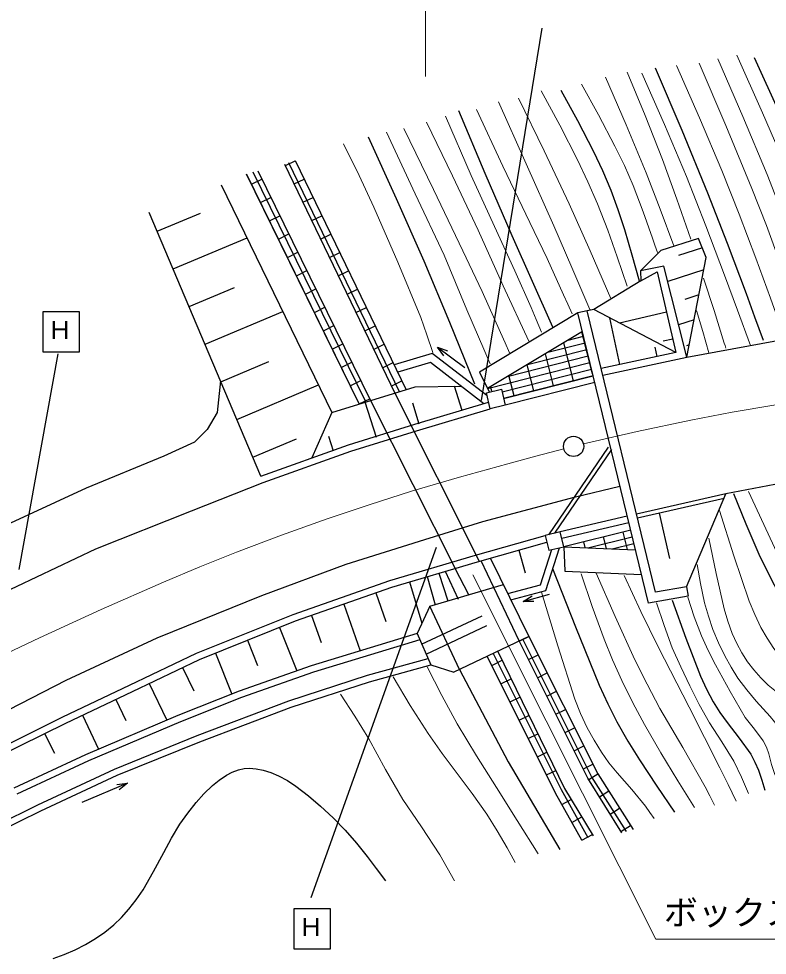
# Model space of a CAD drawing. Units: millimetres, scale not verified. Extents: x 40000 to 680000, y 20000 to 380000.
# Drawn here: x 120640 to 175674, y 264979 to 333844 of the extents above; entities that cross this region are included whole.
import ezdxf
from ezdxf.enums import TextEntityAlignment as Align

# ---------------------------------------------------------------- set-up
doc = ezdxf.new("R2010")
doc.units = ezdxf.units.MM
doc.header["$LTSCALE"] = 1000
doc.linetypes.add('CHAIN', pattern=[18.5, 12, -1.5, 3.5, -1.5])
for name, color, linetype, lineweight in [('M-BGD', 7, 'Continuous', 25), ('M-BGD-EXST', 7, 'Continuous', 25), ('M-BGD-RSTR', 7, 'Continuous', 13), ('M-BMK', 2, 'CHAIN', 13), ('M-BMK-SRVR', 3, 'Continuous', 25), ('M-STR-HTXT', 7, 'Continuous', 13), ('M-STR-STR1', 1, 'Continuous', 25), ('M-STR-STRC', 7, 'Continuous', 25)]:
    doc.layers.add(name, color=color, linetype=linetype, lineweight=lineweight)
doc.styles.add('ＭＳ ゴシック', font='')
doc.styles.get('ＭＳ ゴシック').set_extended_font_data('MS Gothic')

msp = doc.modelspace()

# ---------------------------------------------------------------- hatches: boundary and pattern name
at = {"layer": 'M-BGD'}
h = msp.add_hatch(dxfattribs=at)
h.set_pattern_fill('USER', color=256, style=0, pattern_type=2)
h.set_pattern_definition([(295.8266, (140970, 323408), (450.058, 217.825), []), (25.827, (140970, 323408), (-1306.95, 2700.35), []), (25.827, (141174, 321840), (-1306.95, 2700.35), [])])
h.paths.add_polyline_path([(140970, 323408), (149121, 306568), (148282, 306311), (140192, 323159)])
h = msp.add_hatch(dxfattribs=at)
h.set_pattern_fill('USER', color=256, style=0, pattern_type=2)
h.set_pattern_definition([(116.139, (145679, 305515), (-448.864, -220.276), []), (206.139, (145679, 305515), (1321.65, -2693.2), []), (206.14, (145467, 307082), (1321.65, -2693.2), [])])
h.paths.add_polyline_path([(145679, 305515), (137388, 322411), (138229, 322660), (146515, 305771)])
h = msp.add_hatch(dxfattribs=at)
h.set_pattern_fill('USER', color=256, style=0, pattern_type=2)
h.set_pattern_definition([(194.2876, (162871, 307587), (123.395, -484.535), []), (284.288, (162871, 307587), (2907.2, 740.4), []), (284.29, (161294, 307702), (2907.2, 740.4), [])])
h.paths.add_polyline_path([(162871, 307587), (156285, 305910), (156124, 306600), (155228, 306411), (155107, 306655), (162078, 310847)])
h = msp.add_hatch(dxfattribs=at)
h.set_pattern_fill('USER', color=256, style=0, pattern_type=2)
h.set_pattern_definition([(13.828, (160718, 295020), (-119.506, 485.51), []), (103.83, (160718, 295020), (-2913, -717), []), (103.83, (162294, 294893), (-2913, -717), [])])
h.paths.add_polyline_path([(160718, 295020), (165633, 296230), (165983, 294791)])
h = msp.add_hatch(dxfattribs=at)
h.set_pattern_fill('USER', color=256, style=0, pattern_type=2)
h.set_pattern_definition([(296.639, (158150, 288417), (446.924, 224.186), []), (26.64, (158150, 288417), (-1345.1, 2681.54), []), (26.64, (158376, 286852), (-1345.1, 2681.5), [])])
h.paths.add_polyline_path([(158150, 288417), (163210, 278331), (162491, 278004), (157431, 288092)])
h = msp.add_hatch(dxfattribs=at)
h.set_pattern_fill('USER', color=256, style=0, pattern_type=2)
h.set_pattern_definition([(116.4904, (160108, 276894), (-447.505, -223.024), []), (206.49, (160108, 276894), (1338.14, -2685), []), (206.49, (159887, 278460), (1338.1, -2685), [])])
h.paths.add_polyline_path([(160108, 276894), (155113, 286917), (155864, 287309), (160761, 277254)])
h = msp.add_hatch(dxfattribs=at)
h.set_pattern_fill('USER', color=256, style=0, pattern_type=2)
h.set_pattern_definition([(302.412, (163210, 278331), (422.106, 268.004), []), (32.41, (163210, 278331), (-1608, 2532.6), []), (32.41, (163592, 276796), (-1608, 2532.6), [])])
h.paths.add_polyline_path([(163210, 278331), (165821, 274217), (164973, 273989), (162491, 278004)])
h = msp.add_hatch(dxfattribs=at)
h.set_pattern_fill('USER', color=256, style=0, pattern_type=2)
h.set_pattern_definition([(119.1, (162034, 273434), (-436.884, -243.17), []), (209.1, (162034, 273434), (1459, -2621.3), []), (209.1, (161742, 274988), (1459, -2621.3), [])])
h.paths.add_polyline_path([(162034, 273434), (160108, 276894), (160761, 277254), (162883, 273760)])

# ---------------------------------------------------------------- linework, layer by layer
for p, q in [((140192, 323159), (148282, 306311)), ((140970, 323408), (149121, 306568)), ((137388, 322411), (145679, 305515)), ((138229, 322660), (146515, 305771)), ((135530, 321633), (143670, 304901)), ((138434, 300218), (130239, 319598)), ((130824, 318214), (133994, 319554)), ((131995, 315445), (137424, 317741)), ((170624, 317696), (167841, 316801)), ((171189, 316295), (170624, 317696)), ((167841, 316801), (166343, 315302)), ((170907, 316995), (169144, 316428)), ((169749, 308957), (171189, 316295)), ((168075, 315652), (166343, 315302)), ((169749, 308957), (168075, 315652)), ((166343, 315302), (166382, 314582)), ((166382, 314582), (167588, 315224)), ((167588, 315224), (168951, 309307)), ((171009, 315377), (168357, 314524)), ((133166, 312677), (136510, 314091)), ((166382, 314582), (162917, 312460)), ((170649, 313543), (169601, 313206)), ((134336, 309908), (140057, 312327)), ((161747, 312208), (154507, 307855)), ((162427, 312374), (161747, 312208)), ((166936, 290875), (161747, 312208)), ((162917, 312460), (162427, 312374)), ((167461, 291678), (162427, 312374)), ((168951, 309307), (162917, 312460)), ((168269, 312266), (164813, 311470)), ((164835, 308413), (164088, 311848)), ((170289, 311709), (169152, 311343)), ((162078, 310847), (155107, 306655)), ((168724, 310294), (168032, 310134)), ((151044, 309222), (148236, 308396)), ((155045, 306128), (151044, 309222)), ((151424, 309688), (153441, 308193)), ((168951, 309307), (163463, 308115)), ((167579, 309009), (167429, 309696)), ((169933, 309859), (169724, 309792)), ((135507, 307140), (139027, 308628)), ((150919, 308560), (148501, 307848)), ((154827, 305538), (150919, 308560)), ((154507, 307855), (155228, 306411)), ((135470, 307227), (135218, 304899)), ((162871, 307587), (156285, 305910)), ((136678, 304371), (142691, 306914)), ((143670, 304901), (149787, 306772)), ((149787, 306772), (153149, 306835)), ((153248, 305040), (152684, 306827)), ((155022, 306334), (156124, 306600)), ((156124, 306600), (156408, 305426)), ((162989, 307102), (156408, 305426)), ((146515, 305771), (152728, 293431)), ((148282, 306311), (154503, 293957)), ((155306, 305159), (155022, 306334)), ((146932, 303047), (146111, 305647)), ((150090, 304044), (149603, 305587)), ((149751, 304025), (155189, 305646)), ((149894, 303546), (155306, 305159)), ((156408, 305426), (155306, 305159)), ((135218, 304899), (134490, 303650)), ((143670, 304901), (142194, 301553)), ((144896, 302511), (149751, 304025)), ((134490, 303650), (133553, 302713)), ((143773, 302051), (143433, 303129)), ((145054, 302037), (149894, 303546)), ((133553, 302713), (131315, 301673)), ((137848, 301603), (141070, 302965)), ((138434, 300218), (144896, 302511)), ((159618, 295904), (163996, 302337)), ((131315, 301673), (125591, 299331)), ((138601, 299747), (145054, 302037)), ((160052, 296007), (164244, 302168)), ((133345, 297665), (138601, 299747)), ((125591, 299331), (118409, 296000)), ((161585, 298692), (164843, 299478)), ((169730, 292077), (172638, 298915)), ((154772, 296880), (161585, 298692)), ((172493, 298574), (166130, 297128)), ((126319, 294855), (133345, 297665)), ((150501, 295556), (154772, 296880)), ((165381, 297266), (160459, 296105)), ((167721, 297490), (168477, 294163)), ((165499, 296780), (160575, 295618)), ((165633, 296230), (160718, 295020)), ((144715, 293744), (150501, 295556)), ((154226, 294396), (159352, 295840)), ((160459, 296105), (159352, 295840)), ((159352, 295840), (159611, 294756)), ((160718, 295020), (160459, 296105)), ((115078, 289547), (126319, 294855)), ((154365, 293916), (159468, 295353)), ((157398, 294778), (157863, 293106)), ((158991, 292206), (159834, 294809)), ((159382, 291792), (160403, 294945)), ((159611, 294756), (160718, 295020)), ((160718, 295020), (160795, 293217)), ((160718, 295020), (165983, 294791)), ((147918, 292529), (154226, 294396)), ((155309, 294197), (158149, 288419)), ((138524, 291446), (144715, 293744)), ((148072, 292053), (154365, 293916)), ((153742, 291487), (152728, 293431)), ((157431, 288092), (154645, 293995)), ((150677, 292824), (151253, 290753)), ((151517, 293073), (152200, 291034)), ((151997, 293215), (152959, 291161)), ((160795, 293217), (166426, 292971)), ((140820, 290027), (147918, 292529)), ((140996, 289559), (148072, 292053)), ((149375, 292439), (150277, 289392)), ((150869, 290639), (156269, 292244)), ((156597, 291577), (158991, 292206)), ((169730, 292077), (167461, 291678)), ((169730, 292077), (169851, 291387)), ((130821, 288324), (138524, 291446)), ((146893, 291638), (147641, 289516)), ((156822, 291119), (159382, 291792)), ((157733, 290990), (159669, 291543)), ((169851, 291387), (166936, 290875)), ((144534, 290806), (145745, 287371)), ((150869, 290639), (149923, 288647)), ((153057, 286003), (150869, 290639)), ((133721, 287187), (140820, 290027)), ((142175, 289974), (142880, 287974)), ((150264, 287865), (154719, 289947)), ((133922, 286729), (140996, 289559)), ((139817, 289087), (141092, 285898)), ((149923, 288647), (142152, 286273)), ((149923, 288647), (150935, 286329)), ((150584, 287132), (155058, 289222)), ((124122, 285212), (130821, 288324)), ((137459, 288144), (138202, 286287)), ((150124, 288186), (142308, 285798)), ((158150, 288417), (152626, 285799)), ((162491, 278004), (157431, 288092)), ((158149, 288419), (163210, 278331)), ((128788, 284829), (133721, 287187)), ((135101, 287201), (136309, 284180)), ((155864, 287309), (160761, 277254)), ((129003, 284378), (133922, 286729)), ((146291, 285576), (150732, 286792)), ((160108, 276894), (155113, 286917)), ((132692, 286141), (133510, 284430)), ((142152, 286273), (136845, 284392)), ((142308, 285798), (137021, 283924)), ((146435, 285097), (150935, 286329)), ((150935, 286329), (152626, 285799)), ((153057, 286003), (156615, 279212)), ((116949, 281520), (124122, 285212)), ((140502, 283688), (146291, 285576)), ((123875, 282505), (128788, 284829)), ((130233, 284966), (131525, 282263)), ((140668, 283217), (146435, 285097)), ((124094, 282055), (129003, 284378)), ((127776, 283797), (128515, 282234)), ((136845, 284392), (132345, 282612)), ((137021, 283924), (132535, 282150)), ((133769, 281130), (140502, 283688)), ((133951, 280664), (140668, 283217)), ((117667, 279425), (123875, 282505)), ((125321, 282636), (126508, 280127)), ((132345, 282612), (125560, 279724)), ((117899, 278982), (124094, 282055)), ((132535, 282150), (125764, 279267)), ((122545, 281287), (123262, 279842)), ((127673, 278671), (133769, 281130)), ((127872, 278212), (133951, 280664)), ((125560, 279724), (120275, 277272)), ((125764, 279267), (120494, 276823)), ((156615, 279212), (160435, 272748)), ((122047, 276044), (127673, 278671)), ((163210, 278331), (165821, 274217)), ((122264, 275593), (127872, 278212)), ((128628, 277623), (125269, 276221)), ((164973, 273989), (162491, 278004)), ((162034, 273434), (160108, 276894)), ((160761, 277254), (162883, 273760)), ((115628, 272884), (122047, 276044)), ((115859, 272441), (122264, 275593))]:
    msp.add_line(p, q, dxfattribs=at)
for points in [[(151898, 309068), (151424, 309688), (152154, 309413)], [(158513, 290988), (157733, 290990), (158395, 291401)], [(127853, 277533), (128628, 277623), (128018, 277137)]]:
    msp.add_lwpolyline(points, dxfattribs=at)
at = {"layer": 'M-BGD-EXST'}
for points in [[(174712, 330993), (176585, 326912), (178406, 322799), (179546, 320070), (180634, 317309), (181800, 314213), (182944, 311097)], [(167422, 330241), (169383, 325655), (171289, 321047), (172732, 317351), (174120, 313632), (174745, 311923), (175371, 310204)], [(160508, 328595), (161728, 326356), (162891, 324094), (163554, 322685), (164165, 321244), (164696, 319815), (165174, 318354), (165726, 316472), (166246, 314578)], [(152970, 327089), (154918, 322498), (156898, 317910), (158384, 314547), (159884, 311191)], [(146338, 325161), (148396, 320617), (150413, 316045), (152304, 311541), (154146, 307005)], [(173192, 298934), (174098, 296692), (175059, 294477), (175880, 292778), (176759, 291096), (178289, 288296), (179877, 285516), (180513, 284535), (181206, 283577), (182367, 282150), (183475, 280695), (183850, 280088), (184173, 279451), (184352, 279040), (184527, 278615)], [(159880, 293431), (161570, 289124), (163317, 284836), (163942, 283477), (164622, 282145), (165423, 280732), (166282, 279338), (167551, 277418), (168864, 275510)], [(168676, 291079), (169691, 288285), (170770, 285492), (171208, 284536), (171699, 283611), (172181, 282835), (172714, 282092), (173614, 280942), (174465, 279757), (174769, 279189), (175023, 278584), (175272, 277853), (175496, 277110)], [(123175, 264754), (123988, 265032), (124791, 265370), (125555, 265760), (126291, 266205), (126976, 266688), (127624, 267219), (128198, 267766), (128734, 268359), (129278, 269060), (129778, 269802), (130560, 271148), (131300, 272540), (131871, 273596), (132497, 274625), (133062, 275436), (133683, 276218), (134258, 276861), (134876, 277459), (135373, 277862), (135909, 278217), (136344, 278445), (136810, 278620), (137208, 278705), (137616, 278730), (138108, 278692), (138605, 278594), (139185, 278410), (139747, 278168), (140389, 277819), (141010, 277412), (141937, 276701), (142824, 275945), (143755, 275079), (144641, 274173), (145473, 273233), (146259, 272254), (146931, 271361), (147596, 270450)]]:
    msp.add_lwpolyline(points, dxfattribs=at)
at = {"layer": 'M-BGD-RSTR'}
for points in [[(170665, 330571), (172620, 325983), (174532, 321366), (175610, 318633), (176631, 315878), (177562, 313208), (178467, 310528)], [(172036, 330898), (173876, 326650), (175660, 322380), (176920, 319191), (178124, 315981), (179053, 313393), (179969, 310789)], [(173440, 331159), (175325, 326933), (177160, 322674), (178232, 320044), (179247, 317393), (180366, 314235), (181438, 311050)], [(165377, 329918), (166696, 326723), (167962, 323496), (169023, 320578), (170045, 317644)], [(169001, 330408), (170697, 326556), (172338, 322680), (173613, 319476), (174835, 316240), (175908, 313294), (176966, 310332)], [(163778, 329559), (165301, 326045), (166768, 322507), (167801, 319842), (168805, 317155)], [(166454, 329853), (168125, 326055), (169740, 322234), (171161, 318627), (172529, 314988), (173490, 312404), (174452, 309810)], [(159044, 328547), (160412, 326020), (161729, 323459), (162491, 321854), (163198, 320225), (163951, 318292), (164648, 316334), (165013, 315265), (165377, 314184)], [(162015, 329037), (163270, 326777), (164474, 324484), (165166, 323045), (165803, 321582), (166549, 319656), (167240, 317706), (167419, 317186), (167597, 316665)], [(157379, 327992), (159271, 324135), (161112, 320243), (162663, 316767), (164169, 313270)], [(154290, 327165), (156228, 322999), (158223, 318852), (159487, 316215), (160697, 313551), (161010, 312848), (161326, 312136)], [(155911, 327731), (157952, 323181), (159974, 318612), (161307, 315540), (162635, 312454)], [(152006, 326672), (153912, 322315), (155877, 317974), (157121, 315315), (158313, 312622), (158693, 311721), (159073, 310809)], [(148951, 325777), (151124, 321286), (153299, 316789), (154710, 313790), (156067, 310765), (156398, 310016), (156728, 309266)], [(150617, 326240), (152539, 322284), (154410, 318295), (156254, 314207), (158147, 310130)], [(147685, 325499), (149792, 320976), (151915, 316454), (153596, 312449), (155308, 308464)], [(144507, 324635), (145658, 322320), (146754, 319980), (148508, 315942), (150209, 311877), (150656, 310597), (151080, 309297)], [(170992, 314772), (171779, 312396), (172511, 309998), (172567, 309806), (172624, 309614)], [(170470, 312389), (170945, 310845), (171384, 309288)], [(174294, 299090), (176370, 294589), (178501, 290116), (179169, 288925), (179890, 287763), (181319, 285654), (182801, 283574), (184013, 281951), (185175, 280295), (185536, 279734), (185893, 279170)], [(172162, 297696), (173223, 294343), (174341, 291009), (174748, 290031), (175211, 289078), (175658, 288287), (176156, 287528), (176844, 286624), (177581, 285756), (178438, 284773), (179250, 283749), (179621, 283170), (179944, 282555), (180222, 281882), (180448, 281174), (180654, 280362), (180917, 279574), (181137, 279182), (181417, 278809), (181755, 278434), (182122, 278063)], [(171384, 295647), (171917, 293049), (172511, 290459), (172776, 289548), (173101, 288647), (173429, 287915), (173811, 287208), (174225, 286568), (174687, 285964), (175196, 285385), (175748, 284848), (176344, 284355), (176979, 283907), (177342, 283643), (177667, 283331), (177937, 282966), (178166, 282553), (178533, 281663), (178844, 280748), (179278, 279260), (179663, 277776)], [(170523, 293720), (170762, 292310), (171063, 290904), (171342, 289914), (171683, 288932), (172087, 287951), (172547, 286993), (173008, 286161), (173520, 285361), (174172, 284492), (174869, 283663), (175876, 282538), (176845, 281363), (177048, 281003), (177200, 280609), (177464, 279309), (177787, 278025), (177882, 277721), (177982, 277407)], [(161997, 293024), (162809, 290617), (163677, 288233), (164301, 286697), (164984, 285174), (165783, 283551), (166640, 281946), (167837, 279866), (169091, 277808), (169700, 276832), (170318, 275850)], [(163104, 293065), (164499, 289878), (165948, 286715), (166834, 284912), (167774, 283137), (169468, 280262), (171109, 277358), (171451, 276692), (171793, 276014)], [(165153, 292901), (166371, 290261), (167642, 287648), (169938, 283223), (172198, 278766), (172796, 277534), (173392, 276301)], [(159087, 291671), (160272, 287734), (161516, 283813), (161950, 282751), (162444, 281705), (162937, 280795), (163486, 279908), (164035, 279132), (164637, 278385), (165706, 277180), (166732, 275932), (167050, 275488), (167367, 275030)], [(169826, 291302), (170299, 289876), (170827, 288476), (171323, 287388), (171873, 286325), (172941, 284375), (174060, 282458), (174746, 281613), (175382, 280735), (175606, 280277), (175778, 279786), (175974, 279014), (176227, 278264), (176577, 277592), (176988, 276933), (176993, 276924), (176999, 276916)], [(167531, 290892), (168083, 289231), (168691, 287594), (169313, 286178), (169991, 284786), (170678, 283408), (171418, 282060), (172339, 280670), (173212, 279242), (173778, 278072), (174294, 276875)], [(150662, 286179), (151741, 284080), (152877, 282002), (154292, 279650), (155764, 277318), (157293, 274890), (158818, 272448)], [(148161, 285441), (149425, 283351), (150738, 281296), (151779, 279807), (152873, 278345), (153982, 276867), (155047, 275347), (155819, 274135), (156544, 272885), (156840, 272344), (157138, 271792)], [(144309, 284187), (145362, 282559), (146369, 280892), (147599, 278648), (148884, 276428), (150263, 274416), (151589, 272371), (152137, 271418), (152670, 270456)]]:
    msp.add_lwpolyline(points, dxfattribs=at)
at = {"layer": 'M-BMK'}
for points in [[(162165, 302579), (166102, 303483), (170061, 304332), (173104, 304914), (176168, 305440), (179843, 305993), (183535, 306488), (187075, 306934), (190622, 307319), (195599, 307665), (200587, 308004), (202869, 308164), (205154, 308264), (208753, 308294), (212362, 308264), (215979, 308217), (219594, 308111), (222606, 307941), (225624, 307711), (229086, 307383), (232552, 306994)], [(162165, 302579), (166102, 303483), (170061, 304332), (173104, 304914), (176168, 305440), (179843, 305993), (183535, 306488), (187075, 306934), (190622, 307319), (195599, 307665), (200587, 308004), (202869, 308164), (205154, 308264), (208753, 308294), (212362, 308264), (215979, 308217), (219594, 308111), (222606, 307941), (225624, 307711), (229086, 307383), (232552, 306994)], [(162165, 302579), (166102, 303483), (170061, 304332), (173104, 304914), (176168, 305440), (179843, 305993), (183535, 306488), (187075, 306934), (190622, 307319), (195599, 307665), (200587, 308004), (202869, 308164), (205154, 308264), (208753, 308294), (212362, 308264), (215979, 308217), (219594, 308111), (222606, 307941), (225624, 307711), (229086, 307383), (232552, 306994)], [(162165, 302579), (166102, 303483), (170061, 304332), (173104, 304914), (176168, 305440), (179843, 305993), (183535, 306488), (187075, 306934), (190622, 307319), (195599, 307665), (200587, 308004), (202869, 308164), (205154, 308264), (208753, 308294), (212362, 308264), (215979, 308217), (219594, 308111), (222606, 307941), (225624, 307711), (229086, 307383), (232552, 306994)], [(119742, 287181), (122164, 288327), (126706, 290395), (131278, 292418), (133950, 293546), (136642, 294617), (139971, 295869), (143323, 297066), (146411, 298109), (149517, 299094), (153046, 300135), (156602, 301121), (158650, 301671), (160709, 302220)], [(119742, 287181), (122164, 288327), (126706, 290395), (131278, 292418), (133950, 293546), (136642, 294617), (139971, 295869), (143323, 297066), (146411, 298109), (149517, 299094), (153046, 300135), (156602, 301121), (158650, 301671), (160709, 302220)], [(119742, 287181), (122164, 288327), (126706, 290395), (131278, 292418), (133950, 293546), (136642, 294617), (139971, 295869), (143323, 297066), (146411, 298109), (149517, 299094), (153046, 300135), (156602, 301121), (158650, 301671), (160709, 302220)], [(119742, 287181), (122164, 288327), (126706, 290395), (131278, 292418), (133950, 293546), (136642, 294617), (139971, 295869), (143323, 297066), (146411, 298109), (149517, 299094), (153046, 300135), (156602, 301121), (158650, 301671), (160709, 302220)], [(119742, 287181), (122164, 288327), (126706, 290395), (131278, 292418), (133950, 293546), (136642, 294617), (139971, 295869), (143323, 297066), (146411, 298109), (149517, 299094), (153046, 300135), (156602, 301121), (158650, 301671), (160709, 302220)]]:
    msp.add_lwpolyline(points, dxfattribs=at)
at = {"layer": 'M-BMK-SRVR'}
msp.add_circle((161436, 302401), 746, dxfattribs=at)
at = {"layer": 'M-STR-HTXT'}
for p, q in [((150544, 339383), (150544, 329606)), ((154032, 292965), (167474, 266154)), ((167474, 266154), (190958, 266154))]:
    msp.add_line(p, q, dxfattribs=at)
at = {"layer": 'M-STR-STR1'}
for p, q in [((169749, 308957), (176429, 310179)), ((163579, 307638), (169749, 308957)), ((180169, 300336), (172638, 298915)), ((172638, 298915), (166064, 297421))]:
    msp.add_line(p, q, dxfattribs=at)
at = {"layer": 'M-STR-STRC'}
for p, q in [((159093, 333139), (154648, 305782)), ((125106, 312294), (122416, 312294)), ((122416, 312294), (122416, 309357)), ((125106, 309357), (125106, 312294)), ((122416, 309357), (125106, 309357)), ((120679, 293357), (123529, 309202)), ((151342, 294953), (142109, 269192)), ((143557, 268398), (140866, 268398)), ((140866, 268398), (140866, 265461)), ((143557, 265461), (143557, 268398)), ((140866, 265461), (143557, 265461))]:
    msp.add_line(p, q, dxfattribs=at)

# ---------------------------------------------------------------- texts
at = {"layer": 'M-STR-HTXT', "style": 'ＭＳ ゴシック'}
msp.add_text('ボックスカルバート', height=1833, dxfattribs=at).set_placement((168074, 266654), align=Align.BOTTOM_LEFT)
at = {"layer": 'M-STR-STRC', "style": 'ＭＳ ゴシック'}
for p in [(122773, 309906), (141223, 266010)]:
    msp.add_text('Ｈ', height=1320, dxfattribs=at).set_placement(p, align=Align.BOTTOM_LEFT)

doc.saveas('drawing.dxf')
